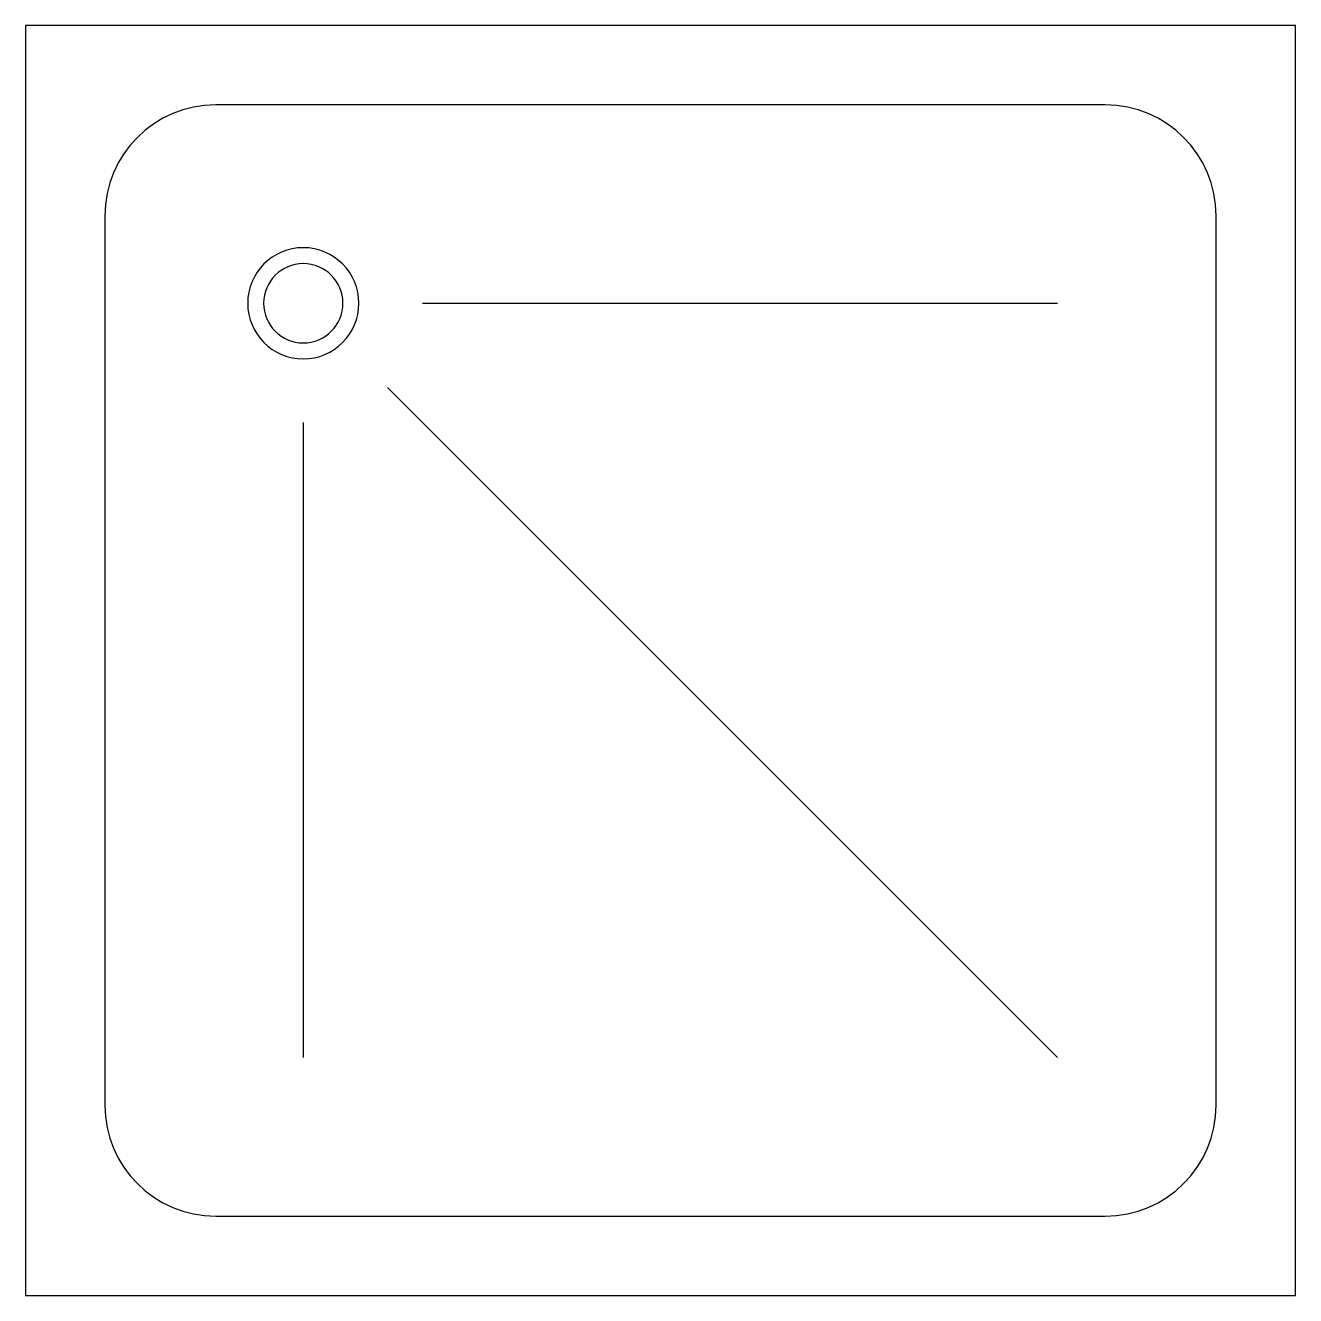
# Model space of a CAD drawing. Header units: millimetres. Extents: x 0 to 800, y 0 to 800.
import ezdxf

# ---------------------------------------------------------------- set-up
doc = ezdxf.new("R2010")
doc.units = ezdxf.units.MM
doc.layers.add('ceco.net 367', color=7, linetype='Continuous')

msp = doc.modelspace()

# ---------------------------------------------------------------- linework, layer by layer
at = {"layer": 'ceco.net 367', "linetype": 'Continuous'}
for p, q in [((0, 800), (0, 0)), ((800, 800), (0, 800)), ((800, 0), (800, 800)), ((680, 750), (120, 750)), ((50, 680), (50, 120)), ((750, 120), (750, 680)), ((250, 625), (650, 625)), ((228.03, 571.97), (650, 150)), ((175, 550), (175, 150)), ((120, 50), (680, 50)), ((0, 0), (800, 0))]:
    msp.add_line(p, q, dxfattribs=at)
for centre, major_axis, start_param, end_param in [((120, 680), (49.5, 49.5), 0.785398, 2.356194), ((680, 680), (-49.5, 49.5), 3.926991, 5.497787), ((175, 625), (24.75, 24.75), 5.497787, 11.780972), ((175, 625), (17.68, 17.68), 5.497787, 11.780972), ((120, 120), (-49.5, 49.5), 0.785398, 2.356194), ((680, 120), (49.5, 49.5), 3.926991, 5.497787)]:
    msp.add_ellipse(centre, major_axis=major_axis, ratio=1, start_param=start_param, end_param=end_param, dxfattribs=at)

doc.saveas('drawing.dxf')
